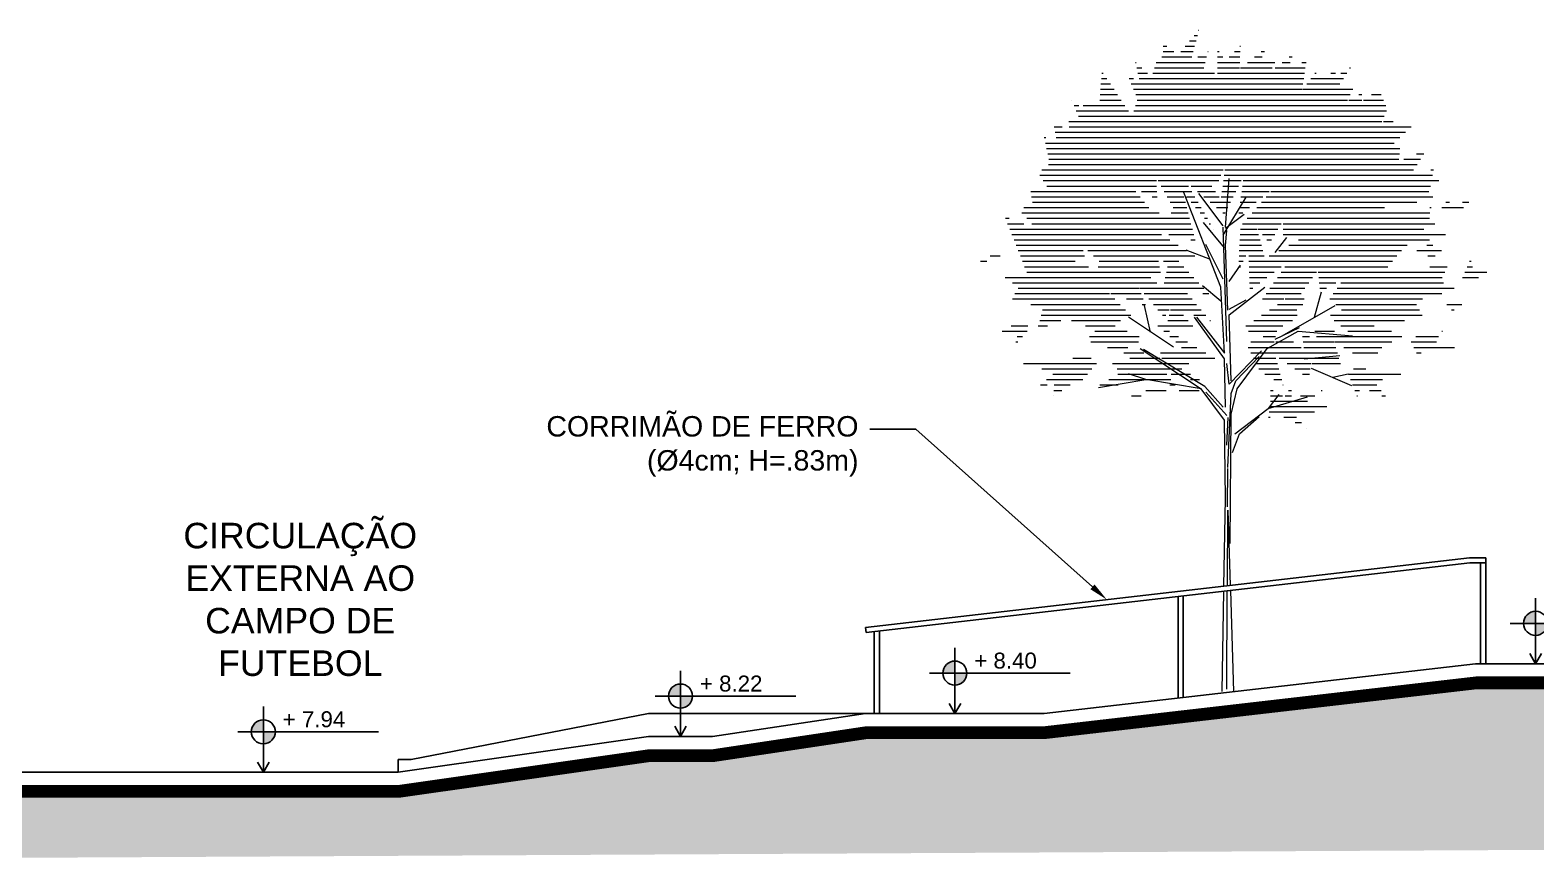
# Model space of a CAD drawing. Header units: metres. Extents: x 2304 to 3408, y 318 to 588.
# Drawn here: x 2666.67 to 2678.47, y 346.72 to 353.22 of the extents above; entities that cross this region are included whole.
import ezdxf
from ezdxf import colors
from ezdxf.entities.mleader import LeaderData, LeaderLine
from ezdxf.math import Vec2, Vec3

# ---------------------------------------------------------------- set-up
doc = ezdxf.new("R2010")
doc.units = ezdxf.units.M
doc.header["$LTSCALE"] = 5.5
doc.header["$MEASUREMENT"] = 0
for name, color, linetype in [('COTA DE NÍVEL', 7, 'Continuous'), ('PENA 0.15', 7, 'Continuous'), ('PENA 01', 1, 'Continuous'), ('PENA 02', 2, 'Continuous'), ('PENA 06', 6, 'Continuous'), ('TXT ESPECIFICAÇÕES', 7, 'Continuous')]:
    doc.layers.add(name, color=color, linetype=linetype)
doc.layers.add('texto', color=3, linetype='Continuous', lineweight=25)
doc.layers.add('VEGETACAO EXISTENTE', color=84, linetype='Continuous', lineweight=0)
doc.styles.add('GRAF', font='GRAF.SHX')
doc.styles.add('Luana', font='arial.ttf')
doc.styles.get("Standard").update_dxf_attribs({"font": 'arial.ttf'})

# ---------------------------------------------------------------- blocks, each defined once
blk = doc.blocks.new('NIV02')
h = blk.add_hatch(color=256)
h.paths.add_polyline_path([(-43.08798214372393, -49.02922773002917, 0.4142135623730951), (-44.59234559443733, -50.53359118074257), (-43.08798214372393, -50.53359118074257)])
h.paths.add_polyline_path([(-43.08798214372393, -52.03795463145597, 0.4142135623730951), (-41.58361869301053, -50.53359118074257), (-43.08798214372393, -50.53359118074257)])
for p, q in [((-43.08798214372393, -47.3822175101738), (-43.08798214372393, -55.57883228363895)), ((-46.27430931333186, -50.53359118074257), (-28.67982759653792, -50.53359118074257))]:
    blk.add_line(p, q)
blk.add_lwpolyline([(-42.35976431650299, -54.31752200791485), (-43.08798214372393, -55.57883228363895), (-43.81619997094488, -54.31752200791485)])
blk.add_circle((-43.08798214372393, -50.53359118074257), 1.504363450713398)
at = {"style": 'GRAF'}
blk.add_attdef('ELEV', (-40.66293629551796, -49.96256487468508), '', height=1.261310275724094, dxfattribs=at)

msp = doc.modelspace()

# ---------------------------------------------------------------- hatches: boundary and pattern name
at = {"layer": 'PENA 01', "ltscale": 1.5}
h = msp.add_hatch(dxfattribs=at)
h.set_pattern_fill('EARTH', color=256, scale=0.75, angle=45, style=0, double=1)
h.set_pattern_definition([(45, (2723.440588790987, 365.3020967743163), (2.775557561562891e-17, 0.2651650429449554), [0.1875, -0.1875]), (45, (2723.390870345435, 365.3518152198685), (2.775557561562891e-17, 0.2651650429449554), [0.1875, -0.1875]), (45, (2723.341151899883, 365.4015336654207), (2.775557561562891e-17, 0.2651650429449554), [0.1875, -0.1875]), (135, (2723.341151899883, 365.4346792957888), (-0.2651650429449553, 5.551115123125783e-17), [0.1875, -0.1875]), (135, (2723.390870345435, 365.484397741341), (-0.2651650429449553, 5.551115123125783e-17), [0.1875, -0.1875]), (135, (2723.440588790987, 365.5341161868932), (-0.2651650429449553, 5.551115123125783e-17), [0.1875, -0.1875])])
h.paths.add_polyline_path([(2707.248699130207, 347.6919083699957), (2703.201027717651, 347.6919083699957), (2703.201027717651, 347.6519083699957), (2703.161027717651, 347.2919083699957), (2702.441027717651, 347.2919083699957), (2702.441027717651, 347.6519083699956), (2702.401027717651, 347.6519083699956), (2702.401027717651, 347.6919083699957), (2699.546027717652, 347.6919083699957), (2699.546027717652, 348.1319083699957), (2679.696027717651, 348.1319083699957), (2679.696027717651, 348.1019083699957), (2678.004652950504, 348.1019083699957), (2674.624652950505, 347.7119083699957), (2673.227215138481, 347.7119083699957), (2672.027215138481, 347.5319083699957), (2671.526677671814, 347.5319083699957), (2669.56477815219, 347.2519083699957), (2664.945910237942, 347.2519083699957), (2664.945910237942, 346.7219083699957), (2707.248699130207, 346.9419083699957)])

# ---------------------------------------------------------------- linework, layer by layer
at = {"layer": 'PENA 0.15'}
for p, q in [((2678.036027717673, 349.0419083699957), (2678.036027717673, 348.2519083699957)), ((2678.076027717673, 349.0419083699957), (2678.076027717673, 348.2519083699957)), ((2675.665607086713, 348.7782551694509), (2675.665607086713, 347.983013681808)), ((2675.705607086713, 348.7828705540663), (2675.705607086713, 347.9876290664233)), ((2673.284721148344, 348.5058452534852), (2673.284721148344, 347.8619083699957)), ((2673.324721148344, 348.5058452534852), (2673.324721148344, 347.8619083699957))]:
    msp.add_line(p, q, dxfattribs=at)
at = {"layer": 'PENA 01'}
for p in [(2669.55412819805, 347.4019083699957), (2669.654128198049, 347.5019083699957)]:
    msp.add_line(p, (2669.55412819805, 347.5019083699957), dxfattribs=at)
msp.add_lwpolyline([(2673.216027717674, 347.8619083699957), (2671.516027717673, 347.8619083699957), (2669.654128198049, 347.5019083699957)], dxfattribs=at)
at = {"layer": 'PENA 02'}
for p, q in [((2678.076027717673, 349.0419083699957), (2678.076027717673, 349.0819083699957)), ((2673.216027717674, 348.5358767878795), (2673.220612681993, 348.4961404304447))]:
    msp.add_line(p, q, dxfattribs=at)
for points in [[(2673.216027717674, 348.5358767878795), (2677.948301429346, 349.0819083699957), (2678.076027717673, 349.0819083699957)], [(2673.220612681993, 348.4961404304447), (2677.950601491434, 349.0419083699957), (2678.076027717673, 349.0419083699957)]]:
    msp.add_lwpolyline(points, dxfattribs=at)
at = {"layer": 'PENA 02', "const_width": 0.1}
msp.add_lwpolyline([(2707.248699130207, 347.6919083699957), (2703.201027717651, 347.6919083699957), (2703.201027717651, 347.6519083699957), (2703.161027717651, 347.6519083699957), (2703.161027717651, 347.2919083699957), (2702.441027717651, 347.2919083699957), (2702.441027717651, 347.6519083699956), (2702.401027717651, 347.6519083699956), (2702.401027717651, 347.6919083699957), (2699.546027717652, 347.6919083699957), (2699.546027717652, 348.1319083699957), (2679.696027717651, 348.1319083699957), (2679.696027717651, 348.1019083699957), (2678.004652950504, 348.1019083699957), (2674.624652950505, 347.7119083699957), (2673.227215138481, 347.7119083699957), (2672.027215138481, 347.5319083699957), (2671.526677671814, 347.5319083699957), (2669.56477815219, 347.2519083699957), (2664.945910237942, 347.2519083699957)], dxfattribs=at)
at = {"layer": 'PENA 06'}
msp.add_line((2669.55412819805, 347.4019083699957), (2664.945910237942, 347.4019083699957), dxfattribs=at)
for points in [[(2673.216027717674, 347.8619083699957), (2674.616027717674, 347.8619083699957), (2677.996027717673, 348.2519083699957)], [(2677.996027717673, 348.2519083699957), (2679.546027717651, 348.2519083699957)], [(2672.016027717673, 347.6819083699957), (2673.216027717674, 347.8619083699957)], [(2671.516027717673, 347.6819083699957), (2671.516027717673, 347.6819083699957), (2669.55412819805, 347.4019083699957)], [(2672.016027717673, 347.6819083699957), (2671.516027717673, 347.6819083699957)]]:
    msp.add_lwpolyline(points, dxfattribs=at)
at = {"layer": 'VEGETACAO EXISTENTE'}
for points in [[(2675.790213147525, 353.1757682033498), (2675.816640646995, 353.1757682033498)], [(2675.824691626225, 353.2179135158499), (2675.827567749697, 353.2179135158499)], [(2675.548328249583, 353.0914775783498), (2675.577815912343, 353.0914775783498)], [(2675.721256190126, 353.0914775783498), (2675.794786441592, 353.0914775783498)], [(2675.755734668825, 353.1336228908499), (2675.805713544294, 353.1336228908499)], [(2676.150224887421, 353.0914775783498), (2676.154605838638, 353.0914775783498)], [(2675.331913583989, 352.9650416408498), (2675.335625807912, 352.9650416408498)], [(2675.492450546289, 352.9650416408498), (2675.876783064159, 352.9650416408498)], [(2675.539210680544, 353.0071869533498), (2675.772932236189, 353.0071869533498)], [(2675.548328249583, 353.0493322658498), (2675.632521315333, 353.0493322658498)], [(2675.686777711427, 353.0493322658498), (2675.783859338891, 353.0493322658498)], [(2675.819423914919, 353.0071869533498), (2675.888794779387, 353.0071869533498)], [(2675.898204879401, 353.0493322658498), (2675.900806494616, 353.0493322658498)], [(2675.973646863582, 353.0493322658498), (2675.987449658054, 353.0493322658498)], [(2675.973646863582, 353.0071869533498), (2676.016914937883, 353.0071869533498)], [(2675.973646863582, 352.9650416408498), (2676.148195049224, 352.9650416408498)], [(2676.065968797994, 353.0071869533498), (2676.150331979029, 353.0071869533498)], [(2676.108096842708, 353.0493322658498), (2676.152468908833, 353.0493322658498)], [(2676.209504065636, 352.9650416408498), (2676.424324641058, 352.9650416408498)], [(2676.263368264513, 353.0071869533498), (2676.324458499383, 353.0071869533498)], [(2676.31723246339, 353.0493322658498), (2676.341960972066, 353.0493322658498)], [(2676.48092439009, 352.9650416408498), (2676.542977628596, 352.9650416408498)], [(2676.537040897526, 353.0071869533498), (2676.560539440006, 353.0071869533498)], [(2676.635454073377, 352.9650416408498), (2676.668845730086, 352.9650416408498)], [(2675.063983977226, 352.8386057033499), (2675.107331087434, 352.8386057033499)], [(2675.067220987343, 352.8807510158499), (2675.079276999752, 352.8807510158499)], [(2675.280828054152, 352.8386057033499), (2675.316308972901, 352.8386057033499)], [(2675.341260320598, 352.9228963283499), (2675.380943949553, 352.9228963283499)], [(2675.350607057206, 352.8807510158499), (2675.426262091193, 352.8807510158499)], [(2675.359953793814, 352.8386057033499), (2676.649402017141, 352.8386057033499)], [(2675.466554465352, 352.8807510158499), (2675.951568055137, 352.8807510158499)], [(2675.47950250582, 352.9228963283499), (2675.86731196571, 352.9228963283499)], [(2675.973646863582, 352.9228963283499), (2676.14605811942, 352.9228963283499)], [(2675.973646863582, 352.8807510158499), (2676.655883254789, 352.8807510158499)], [(2676.15563986676, 352.9228963283499), (2676.403260618701, 352.9228963283499)], [(2676.424807882653, 352.9228963283499), (2676.662364492438, 352.9228963283499)], [(2676.706372241298, 352.8386057033499), (2676.960903436608, 352.8386057033499)], [(2676.737968274832, 352.8807510158499), (2676.746088210033, 352.8807510158499)], [(2676.862996554988, 352.8807510158499), (2676.898203649381, 352.8807510158499)], [(2676.93996446134, 352.8807510158499), (2676.988943646433, 352.8807510158499)], [(2677.007369332881, 352.9228963283499), (2677.016983856258, 352.9228963283499)], [(2675.054272946874, 352.7121697658499), (2675.191493350481, 352.7121697658499)], [(2675.057509956991, 352.7543150783499), (2675.163439262799, 352.7543150783499)], [(2675.060746967109, 352.7964603908499), (2675.135385175117, 352.7964603908499)], [(2675.298899532642, 352.7964603908499), (2676.642920779493, 352.7964603908499)], [(2675.316971011133, 352.7543150783499), (2676.636439541845, 352.7543150783499)], [(2675.335042489624, 352.7121697658499), (2677.013010704436, 352.7121697658499)], [(2676.643180174227, 352.7543150783499), (2677.034074726792, 352.7543150783499)], [(2676.674776207763, 352.7964603908499), (2676.932863226783, 352.7964603908499)], [(2677.081767115797, 352.7121697658499), (2677.105382460387, 352.7121697658499)], [(2677.181549203959, 352.7121697658499), (2677.257593753482, 352.7121697658499)], [(2674.833226363096, 352.6700244533499), (2674.833737197012, 352.6700244533499)], [(2674.850061315327, 352.6278791408499), (2674.887876956954, 352.6278791408499)], [(2674.866896267558, 352.5857338283499), (2675.275655613527, 352.5857338283499)], [(2674.921463154024, 352.6278791408499), (2675.247601525845, 352.6278791408499)], [(2675.051035936757, 352.6700244533499), (2675.219547438163, 352.6700244533499)], [(2675.317732297519, 352.5857338283499), (2677.299100477467, 352.5857338283499)], [(2675.331802088514, 352.6278791408499), (2677.292329654063, 352.6278791408499)], [(2675.345871879509, 352.6700244533499), (2676.991946682079, 352.6700244533499)], [(2677.003603925399, 352.6700244533499), (2677.105382460387, 352.6700244533499)], [(2677.118296081751, 352.6700244533499), (2677.274961703773, 352.6700244533499)], [(2674.807943189736, 352.5014432033499), (2677.26064057385, 352.5014432033499)], [(2674.883731219789, 352.5435885158499), (2677.279870525658, 352.5435885158499)], [(2677.275420979669, 352.5014432033499), (2677.349830304256, 352.5014432033499)], [(2674.616863239263, 352.3750072658499), (2674.628184290406, 352.3750072658499)], [(2674.694543554908, 352.4592978908498), (2674.756485739069, 352.4592978908498)], [(2674.701587472352, 352.4171525783498), (2677.446502378229, 352.4171525783498)], [(2674.708631389796, 352.3750072658499), (2677.401934208268, 352.3750072658499)], [(2674.81182340438, 352.4592978908498), (2677.49107054819, 352.4592978908498)], [(2674.626042271676, 352.3328619533498), (2677.357366038307, 352.3328619533498)], [(2674.635221304088, 352.2907166408498), (2677.402939340521, 352.2907166408498)], [(2674.6444003365, 352.2485713283498), (2677.399655417214, 352.2485713283498)], [(2677.53450879288, 352.2485713283498), (2677.591839693582, 352.2485713283498)], [(2674.598346985923, 352.1221353908498), (2676.019484927278, 352.1221353908498)], [(2674.65081693331, 352.1642807033498), (2677.53818186821, 352.1642807033498)], [(2674.653579368913, 352.2064260158498), (2677.396371493906, 352.2064260158498)], [(2676.031627644218, 352.1221353908498), (2677.511352955524, 352.1221353908498)], [(2677.433279375294, 352.2064260158498), (2677.565010780896, 352.2064260158498)], [(2677.647123143934, 352.1221353908498), (2677.666080325988, 352.1221353908498)], [(2674.582878595484, 352.0799900783499), (2676.001430050972, 352.0799900783499)], [(2674.609208623429, 352.0378447658499), (2675.495159225737, 352.0378447658499)], [(2674.635538651375, 351.9956994533499), (2675.497406911049, 351.9956994533499)], [(2675.508375935431, 352.0378447658499), (2675.983375174667, 352.0378447658499)], [(2675.532268845814, 351.9956994533499), (2675.747810846316, 351.9956994533499)], [(2675.766595571539, 351.9956994533499), (2675.929340355825, 351.9956994533499)], [(2676.014792691987, 351.9956994533499), (2676.138839430615, 351.9956994533499)], [(2676.020404342731, 352.0378447658499), (2676.159921410365, 352.0378447658499)], [(2676.026015993475, 352.0799900783499), (2676.181003390115, 352.0799900783499)], [(2676.037103771466, 351.67428701287), (2676.064374508738, 352.0546598693682)], [(2676.169955853984, 351.9956994533499), (2677.644086993152, 351.9956994533499)], [(2676.175785317934, 352.0378447658499), (2677.709186453721, 352.0378447658499)], [(2676.181614781885, 352.0799900783499), (2677.65998742696, 352.0799900783499)], [(2674.51206755864, 351.9535541408499), (2675.334127292362, 351.9535541408499)], [(2674.517679209384, 351.9114088283499), (2675.368236481667, 351.9114088283499)], [(2675.378893061161, 351.9535541408499), (2675.499654596362, 351.9535541408499)], [(2675.463149150588, 351.9114088283499), (2675.501902281674, 351.9114088283499)], [(2675.556161756198, 351.9535541408499), (2675.772492223748, 351.9535541408499)], [(2675.580054666581, 351.9114088283499), (2675.71105856372, 351.9114088283499)], [(2675.81080909583, 350.967842804215), (2676.027926119499, 350.6868915426222), (2676.000917600854, 351.2031493230281), (2675.711166017335, 351.9460568606852)], [(2675.731231233514, 351.9114088283499), (2675.797173601181, 351.9114088283499)], [(2675.816268286786, 351.9535541408499), (2675.958289102644, 351.9535541408499)], [(2676.01901068616, 351.6832061005396), (2675.828902181136, 351.9368754469077)], [(2675.865941002033, 351.9114088283499), (2675.987237849463, 351.9114088283499)], [(2676.0035693905, 351.9114088283499), (2676.096675471115, 351.9114088283499)], [(2676.009181041244, 351.9535541408499), (2676.117757450865, 351.9535541408499)], [(2676.01901068616, 351.610804094751), (2676.199941539217, 351.909593531683)], [(2676.158296926083, 351.9114088283499), (2676.328382997493, 351.9114088283499)], [(2676.164126390033, 351.9535541408499), (2676.380222072558, 351.9535541408499)], [(2676.356135642905, 351.9114088283499), (2677.661248743497, 351.9114088283499)], [(2676.393311668733, 351.9535541408499), (2677.630650479442, 351.9535541408499)], [(2674.440187151276, 351.7849728908499), (2675.516670569213, 351.7849728908499)], [(2674.45736521013, 351.8271182033499), (2675.436454860279, 351.8271182033499)], [(2674.523290860127, 351.8692635158499), (2675.402345670973, 351.8692635158499)], [(2675.603947576964, 351.8692635158499), (2675.722091407959, 351.8692635158499)], [(2675.612230929134, 351.7849728908499), (2675.744157096437, 351.7849728908499)], [(2675.627840487347, 351.8271182033499), (2675.733124252198, 351.8271182033499)], [(2675.766801790725, 351.8692635158499), (2675.821854978614, 351.8692635158499)], [(2675.802372347935, 351.8271182033499), (2675.846536356046, 351.8271182033499)], [(2675.837942905146, 351.7849728908499), (2675.871217733479, 351.7849728908499)], [(2675.91561371728, 351.8692635158499), (2676.075593491365, 351.8692635158499)], [(2675.965286432527, 351.8271182033499), (2676.054511511615, 351.8271182033499)], [(2676.014959147774, 351.7849728908499), (2676.033429531865, 351.7849728908499)], [(2676.037103771466, 351.6651055990924), (2676.181848453912, 351.7739709338833)], [(2676.14080853423, 351.7849728908499), (2676.172865772299, 351.7849728908499)], [(2676.146637998181, 351.8271182033499), (2676.224704847364, 351.8271182033499)], [(2676.152467462131, 351.8692635158499), (2676.276543922429, 351.8692635158499)], [(2676.244607565418, 351.7849728908499), (2677.639096740864, 351.7849728908499)], [(2676.281783591246, 351.8271182033499), (2677.283144502183, 351.8271182033499)], [(2676.318959617076, 351.8692635158499), (2677.535654873881, 351.8692635158499)], [(2677.638737166031, 351.8271182033499), (2677.648443477472, 351.8271182033499)], [(2677.731513419794, 351.8271182033499), (2677.901111107761, 351.8271182033499)], [(2677.763160332611, 351.8692635158499), (2677.79344413926, 351.8692635158499)], [(2677.895041265901, 351.8692635158499), (2677.943239152474, 351.8692635158499)], [(2674.312829611664, 351.7428275783499), (2674.342320754214, 351.7428275783499)], [(2674.329507944393, 351.7006822658498), (2674.456249640351, 351.7006822658498)], [(2674.346186277122, 351.6585369533499), (2675.777255629155, 351.6585369533499)], [(2674.479648864046, 351.7428275783499), (2675.755189940676, 351.7428275783499)], [(2674.519110576815, 351.7006822658498), (2675.766222784916, 351.7006822658498)], [(2676.027926119499, 351.5111201737377), (2675.865088351748, 351.7104880157643)], [(2675.873513462357, 351.7428275783499), (2675.895899110912, 351.7428275783499)], [(2675.909084019567, 351.7006822658498), (2675.920580488345, 351.7006822658498)], [(2675.944654576777, 351.6585369533499), (2675.945261865778, 351.6585369533499)], [(2676.046019204805, 350.7776563759659), (2676.01901068616, 351.67428701287)], [(2676.055196856772, 351.0221443085565), (2676.037103771466, 351.5292206751848), (2676.046019204805, 351.6470050976453)], [(2676.153575838876, 351.6585369533499), (2676.285579464542, 351.6585369533499)], [(2676.17025551376, 351.7006822658498), (2676.472980453433, 351.7006822658498)], [(2676.207431539589, 351.7428275783499), (2677.634466229707, 351.7428275783499)], [(2676.29385221512, 351.6585369533499), (2676.447740206673, 351.6585369533499)], [(2676.489693122737, 351.7006822658498), (2677.67659427442, 351.7006822658498)], [(2676.489693122737, 351.6585369533499), (2677.59171212852, 351.6585369533499)], [(2674.362864609851, 351.6163916408498), (2675.536462787679, 351.6163916408498)], [(2674.37954294258, 351.5742463283498), (2675.601539530433, 351.5742463283498)], [(2674.396221275309, 351.5321010158499), (2674.907304013899, 351.5321010158499)], [(2674.912053915118, 351.5321010158499), (2675.666616273188, 351.5321010158499)], [(2675.592133243952, 351.6163916408498), (2675.788288473394, 351.6163916408498)], [(2675.76536011373, 351.5742463283498), (2675.799321317633, 351.5742463283498)], [(2676.01901068616, 351.2666322411471), (2675.883181437053, 351.5384020889624)], [(2676.14709700882, 351.5321010158499), (2676.318395945724, 351.5321010158499)], [(2676.149256618839, 351.5742463283498), (2676.307457118663, 351.5742463283498)], [(2676.151416228858, 351.6163916408498), (2676.296518291602, 351.6163916408498)], [(2676.326927952705, 351.6163916408498), (2676.422499959913, 351.6163916408498)], [(2676.360003690289, 351.5742463283498), (2676.397259713152, 351.5742463283498)], [(2676.42649843348, 351.4749191708434), (2676.516963860009, 351.5927035933038)], [(2676.489693122737, 351.6163916408498), (2677.759992317806, 351.6163916408498)], [(2676.532507479316, 351.5321010158499), (2677.46124470548, 351.5321010158499)], [(2676.609776147478, 351.5742463283498), (2677.634362522662, 351.5742463283498)], [(2677.614047892219, 351.5321010158499), (2677.662680954039, 351.5321010158499)], [(2674.117654323005, 351.4056650783498), (2674.167171803359, 351.4056650783498)], [(2674.192340812263, 351.4478103908498), (2674.269950940524, 351.4478103908498)], [(2674.412899608038, 351.4899557033498), (2674.920252054368, 351.4899557033498)], [(2674.429577940767, 351.4478103908498), (2674.933200094837, 351.4478103908498)], [(2674.446256273496, 351.4056650783498), (2674.859750414043, 351.4056650783498)], [(2674.956772110862, 351.4899557033498), (2675.731693015942, 351.4899557033498)], [(2675.001490306607, 351.4478103908498), (2675.502981032605, 351.4478103908498)], [(2675.046208502351, 351.4056650783498), (2675.510827666611, 351.4056650783498)], [(2675.50306452447, 351.4478103908498), (2675.796769758697, 351.4478103908498)], [(2675.55036352052, 351.4056650783498), (2675.671431542727, 351.4056650783498)], [(2675.919367607665, 351.4206176665019), (2675.729259102641, 351.4930196722905)], [(2676.140618178764, 351.4056650783498), (2676.174567136658, 351.4056650783498)], [(2676.142777788782, 351.4478103908498), (2676.195665078535, 351.4478103908498)], [(2676.144937398801, 351.4899557033498), (2676.216763020413, 351.4899557033498)], [(2676.218383045354, 351.4899557033498), (2676.329334772785, 351.4899557033498)], [(2676.219568768467, 351.4478103908498), (2676.340273599845, 351.4478103908498)], [(2676.22075449158, 351.4056650783498), (2676.527172282305, 351.4056650783498)], [(2676.377970142992, 351.4478103908498), (2677.380183941474, 351.4478103908498)], [(2676.455238811154, 351.4899557033498), (2677.416023307049, 351.4899557033498)], [(2676.530869674567, 351.4056650783498), (2677.344344575899, 351.4056650783498)], [(2677.53710142851, 351.4899557033498), (2677.728853035491, 351.4899557033498)], [(2677.621532323101, 351.4478103908498), (2677.678944085422, 351.4478103908498)], [(2677.949991510151, 351.4056650783498), (2677.961006402633, 351.4056650783498)], [(2674.462934606225, 351.3635197658498), (2674.963074986867, 351.3635197658498)], [(2674.479612938954, 351.3213744533498), (2675.526520934623, 351.3213744533498)], [(2675.039421329597, 351.3635197658498), (2675.518674300617, 351.3635197658498)], [(2675.57374667447, 351.3213744533498), (2675.75007598141, 351.3213744533498)], [(2675.582172283413, 351.3635197658498), (2675.710753762069, 351.3635197658498)], [(2676.064374508738, 351.2485317396999), (2676.154839935267, 351.37523524983)], [(2676.138458568745, 351.3635197658498), (2676.153469194781, 351.3635197658498)], [(2676.221940214692, 351.3635197658498), (2676.472096197123, 351.3635197658498)], [(2676.223125937805, 351.3213744533498), (2676.417020111941, 351.3213744533498)], [(2676.472371681667, 351.3213744533498), (2676.748837065935, 351.3213744533498)], [(2676.501620678117, 351.3635197658498), (2677.308505210324, 351.3635197658498)], [(2676.763208368669, 351.3213744533498), (2677.755307490901, 351.3213744533498)], [(2677.637679534786, 351.3635197658498), (2677.775115566439, 351.3635197658498)], [(2677.913053152106, 351.3213744533498), (2678.083804708441, 351.3213744533498)], [(2677.931522331129, 351.3635197658498), (2677.97358376091, 351.3635197658498)], [(2674.309025049341, 351.2792291408498), (2675.45105053512, 351.2792291408498)], [(2674.368613392105, 351.2370838283499), (2675.49928409356, 351.2370838283499)], [(2674.411644397262, 351.1949385158499), (2675.36105018563, 351.1949385158499)], [(2675.364911435312, 351.1949385158499), (2675.547517652, 351.1949385158499)], [(2675.548469847643, 351.1949385158499), (2675.868042639434, 351.1949385158499)], [(2675.556895456585, 351.2370838283499), (2675.828720420093, 351.2370838283499)], [(2675.565321065528, 351.2792291408498), (2675.789398200752, 351.2792291408498)], [(2676.000917600854, 351.0945463143451), (2675.855910699781, 351.2123307368056)], [(2676.082467594044, 350.4696855252564), (2676.064374508738, 350.9859433056622), (2676.344948440291, 351.2031493230281)], [(2676.224311660918, 351.2792291408498), (2676.361944026759, 351.2792291408498)], [(2676.225497384031, 351.2370838283499), (2676.306867941577, 351.2370838283499)], [(2676.226683107144, 351.1949385158499), (2676.251791856395, 351.1949385158499)], [(2676.384624692316, 351.1949385158499), (2676.659238651998, 351.1949385158499)], [(2676.413873688766, 351.2370838283499), (2676.689104789977, 351.2370838283499)], [(2676.443122685217, 351.2792291408498), (2676.718970927956, 351.2792291408498)], [(2676.734343102306, 350.967842804215), (2676.788622358223, 351.1669483201338)], [(2676.767639519713, 351.2792291408498), (2677.735499415362, 351.2792291408498)], [(2676.772070670757, 351.2370838283499), (2676.90192039277, 351.2370838283499)], [(2676.776501821802, 351.1949385158499), (2676.828323206223, 351.1949385158499)], [(2676.91119620276, 351.1949385158499), (2677.827992960416, 351.1949385158499)], [(2676.941606961725, 351.2370838283499), (2677.743910953819, 351.2370838283499)], [(2677.894583973083, 351.2792291408498), (2678.020551586234, 351.2792291408498)], [(2674.368805645061, 351.1106478908499), (2675.170040804337, 351.1106478908499)], [(2674.386245460159, 351.1527932033499), (2675.127973726403, 351.1527932033499)], [(2674.511216752733, 351.0685025783499), (2675.212107882271, 351.0685025783499)], [(2675.137967000134, 351.1527932033499), (2675.376924521319, 351.1527932033499)], [(2675.260470919629, 351.1106478908499), (2675.392798857008, 351.1106478908499)], [(2675.382974839124, 351.0685025783499), (2675.408673192697, 351.0685025783499)], [(2675.400605207867, 351.1527932033499), (2675.738634330154, 351.1527932033499)], [(2675.448685171088, 350.8500583817545), (2675.40332134851, 351.0583453114508)], [(2675.436298980422, 351.1106478908499), (2675.774524531336, 351.1106478908499)], [(2675.471992752978, 351.0685025783499), (2675.810414732519, 351.0685025783499)], [(2675.860005944934, 351.1527932033499), (2675.907364858776, 351.1527932033499)], [(2676.064374508738, 351.0310633962261), (2676.199941539217, 351.1037277281227)], [(2676.326126699416, 351.1106478908499), (2676.493062301146, 351.1106478908499)], [(2676.355375695866, 351.1527932033499), (2676.629372514019, 351.1527932033499)], [(2676.443316820893, 351.0685025783499), (2676.641791022079, 351.0685025783499)], [(2676.480777689398, 350.8227764665299), (2676.897180870057, 351.0583453114508)], [(2676.50486692631, 351.1106478908499), (2676.652132318175, 351.1106478908499)], [(2676.854017859821, 351.1106478908499), (2677.579774218869, 351.1106478908499)], [(2676.880785443795, 351.1527932033499), (2677.731557290111, 351.1527932033499)], [(2676.900419764143, 351.0685025783499), (2677.534829123065, 351.0685025783499)], [(2677.77189991008, 351.0685025783499), (2677.887944505348, 351.0685025783499)], [(2674.580820267196, 350.9420666408499), (2674.746138094394, 350.9420666408499)], [(2674.591930254597, 350.9842119533498), (2675.296242038138, 350.9842119533498)], [(2674.603040241999, 351.0263572658499), (2675.254174960204, 351.0263572658499)], [(2674.830808762872, 350.9420666408499), (2675.214313443613, 350.9420666408499)], [(2675.629616024145, 350.7322739592941), (2675.27666975137, 350.967842804215)], [(2675.507686525533, 351.0263572658499), (2675.59630023397, 351.0263572658499)], [(2675.543380298089, 350.9842119533498), (2675.568169571856, 350.9842119533498)], [(2675.58488888613, 350.9420666408499), (2675.744362359005, 350.9420666408499)], [(2675.595370018027, 350.9842119533498), (2675.707845965036, 350.9842119533498)], [(2675.605851149924, 351.0263572658499), (2675.846304933702, 351.0263572658499)], [(2675.78860836837, 350.9842119533498), (2675.882195134885, 350.9842119533498)], [(2676.037103771466, 350.2613985955601), (2676.027926119499, 350.6417714520583), (2675.792716010525, 350.967842804215)], [(2675.91485704256, 350.9420666408499), (2675.918085336068, 350.9420666408499)], [(2676.258666504644, 350.9420666408499), (2676.562548912303, 350.9420666408499)], [(2676.32021661006, 350.9842119533498), (2676.599511804092, 350.9842119533498)], [(2676.381766715477, 351.0263572658499), (2676.596313036461, 351.0263572658499)], [(2676.860722780245, 350.9842119533498), (2677.577044389403, 350.9842119533498)], [(2676.887491517169, 350.9420666408499), (2677.440171005265, 350.9420666408499)], [(2676.946821668465, 351.0263572658499), (2677.555936756234, 351.0263572658499)], [(2677.807935055764, 351.0263572658499), (2677.829450215078, 351.0263572658499)], [(2674.287589828611, 350.8577760158498), (2674.482378942887, 350.8577760158498)], [(2674.357803236466, 350.8999213283499), (2674.486540573774, 350.8999213283499)], [(2674.403794056666, 350.8156307033499), (2674.445862548918, 350.8156307033499)], [(2674.569710279794, 350.8999213283499), (2674.640756927473, 350.8999213283499)], [(2674.940463789401, 350.8999213283499), (2675.171192407691, 350.8999213283499)], [(2674.970597680468, 350.8156307033499), (2675.359032820867, 350.8156307033499)], [(2675.012725725181, 350.8577760158498), (2675.265112614279, 350.8577760158498)], [(2675.507844840103, 350.8999213283499), (2675.780878752975, 350.8999213283499)], [(2675.554185689287, 350.8577760158498), (2675.598817756854, 350.8577760158498)], [(2675.600526538472, 350.8156307033499), (2675.669554494458, 350.8156307033499)], [(2676.073289942077, 349.1926820318541), (2676.082467594044, 350.2070970912187), (2676.127569197994, 350.4062026071373), (2676.363041525597, 350.7233548716245), (2676.607429286538, 350.8589774694242), (2677.033010119164, 350.8227764665299)], [(2676.197116399228, 350.8999213283499), (2676.486053252166, 350.8999213283499)], [(2676.21627360339, 350.8577760158498), (2676.439744705142, 350.8577760158498)], [(2676.330945791489, 350.8156307033499), (2676.429161814684, 350.8156307033499)], [(2676.42649843348, 350.7957568774131), (2676.616606938504, 350.8862593846489)], [(2676.639284071138, 350.8156307033499), (2676.694923776015, 350.8156307033499)], [(2676.737441644822, 350.8577760158498), (2676.890022301523, 350.8577760158498)], [(2676.750019003098, 350.8156307033499), (2677.419070033427, 350.8156307033499)], [(2676.941656146086, 350.8999213283499), (2677.202971796988, 350.8999213283499)], [(2676.995820775003, 350.8577760158498), (2677.338931360178, 350.8577760158498)], [(2677.529636694774, 350.8156307033499), (2677.705340304444, 350.8156307033499)], [(2677.733357336117, 350.8577760158498), (2677.738227358704, 350.8577760158498)], [(2674.394447320057, 350.7734853908498), (2674.409346154948, 350.7734853908498)], [(2674.98178373168, 350.7734853908498), (2675.355668855745, 350.7734853908498)], [(2675.111307844307, 350.7313400783498), (2675.270295300139, 350.7313400783498)], [(2675.367135177898, 350.7233548716245), (2675.846995266442, 350.4062026071373), (2675.412499000477, 350.478604612926)], [(2676.01901068616, 350.2613985955601), (2675.874003785087, 350.4243031085845), (2675.394405915171, 350.7141734578469)], [(2675.646867387657, 350.7734853908498), (2675.740291232061, 350.7734853908498)], [(2675.693208236841, 350.7313400783498), (2675.811027969665, 350.7313400783498)], [(2676.317677703018, 350.7052543701773), (2676.064374508738, 350.4424036100317), (2676.046019204805, 350.605570449164)], [(2676.21406066801, 350.7313400783498), (2676.628719949395, 350.7313400783498)], [(2676.234784694423, 350.7734853908498), (2676.418578924224, 350.7734853908498)], [(2676.432345908876, 350.7734853908498), (2676.569618576522, 350.7734853908498)], [(2676.644895721881, 350.7734853908498), (2676.889199369049, 350.7734853908498)], [(2676.650507372625, 350.7313400783498), (2676.901285759809, 350.7313400783498)], [(2676.894744631245, 350.7734853908498), (2677.340745014477, 350.7734853908498)], [(2676.962862583276, 350.7313400783498), (2677.262419995528, 350.7313400783498)], [(2677.492272934508, 350.7734853908498), (2677.689625704154, 350.7734853908498)], [(2677.513336956865, 350.7313400783498), (2677.830256036989, 350.7313400783498)], [(2674.455027899161, 350.6049041408498), (2675.026632217027, 350.6049041408498)], [(2674.83993228865, 350.6470494533498), (2674.9852296319, 350.6470494533498)], [(2675.150339923088, 350.6049041408498), (2675.748953637788, 350.6049041408498)], [(2675.240831956935, 350.6891947658499), (2675.396801544553, 350.6891947658499)], [(2675.288162933161, 350.6470494533498), (2675.523307788967, 350.6470494533498)], [(2675.528633337291, 350.6891947658499), (2675.881764707268, 350.6891947658499)], [(2675.537980073899, 350.6470494533498), (2675.952501444872, 350.6470494533498)], [(2676.055196856772, 349.7902609057182), (2676.082467594044, 350.370001604243), (2676.118653764655, 350.4696855252564), (2676.299584617713, 350.6598719535054)], [(2676.23515009932, 350.6891947658499), (2676.913372150568, 350.6891947658499)], [(2676.25623953063, 350.6470494533498), (2676.432337425505, 350.6470494533498)], [(2676.27732896194, 350.6049041408498), (2676.443656108644, 350.6049041408498)], [(2676.458026567592, 350.6470494533498), (2676.925458541327, 350.6470494533498)], [(2676.519142759995, 350.6049041408498), (2676.706970012167, 350.6049041408498)], [(2676.652793109116, 350.6417714520583), (2676.933367040669, 350.6687910411751)], [(2676.715740476803, 350.6049041408498), (2676.937544932086, 350.6049041408498)], [(2677.030980535306, 350.6891947658499), (2677.229993996604, 350.6891947658499)], [(2677.534400979222, 350.6891947658499), (2677.570009965459, 350.6891947658499)], [(2674.59728636899, 350.5627588283498), (2674.990489260046, 350.5627588283498)], [(2674.635205416046, 350.4784682033498), (2674.887060536971, 350.4784682033498)], [(2674.682945111503, 350.5206135158498), (2674.954346303064, 350.5206135158498)], [(2674.887275089355, 350.4784682033498), (2674.918203346083, 350.4784682033498)], [(2675.041197423768, 350.4153840209149), (2675.412499000477, 350.478604612926), (2675.27666975137, 350.5239870295978)], [(2675.122118314985, 350.4784682033498), (2675.608880162921, 350.4784682033498)], [(2675.187278281133, 350.5627588283498), (2675.694172016717, 350.5627588283498)], [(2675.192304613417, 350.5206135158498), (2675.576166584791, 350.5206135158498)], [(2675.611506250822, 350.5206135158498), (2675.76357204949, 350.5206135158498)], [(2675.762850642668, 350.4784682033498), (2675.832972082263, 350.4784682033498)], [(2676.298418393249, 350.5627588283498), (2676.454974791784, 350.5627588283498)], [(2676.344537631108, 350.5206135158498), (2676.466293474922, 350.5206135158498)], [(2676.414751038963, 350.4784682033498), (2676.477612158062, 350.4784682033498)], [(2676.580258952398, 350.5627588283498), (2676.700495991933, 350.5627588283498)], [(2676.641375144801, 350.5206135158498), (2676.694021971699, 350.5206135158498)], [(2676.707072365033, 350.5693694462697), (2677.023832467197, 350.4334845223621)], [(2676.879087784751, 350.4967051143731), (2676.996823948552, 350.5239870295978)], [(2676.999633632692, 350.5206135158498), (2677.410853140452, 350.5206135158498)], [(2677.016113911819, 350.4784682033498), (2677.266538474884, 350.4784682033498)], [(2677.039412814002, 350.5627588283498), (2677.13666059176, 350.5627588283498)], [(2674.587465720589, 350.4363228908499), (2674.638292888123, 350.4363228908499)], [(2674.688000016485, 350.3520322658499), (2674.688195232734, 350.3520322658499)], [(2674.691561566159, 350.3941775783499), (2674.75448366748, 350.3941775783499)], [(2674.695123115833, 350.4363228908499), (2674.820772102225, 350.4363228908499)], [(2675.051932016553, 350.4363228908499), (2675.196880898289, 350.4363228908499)], [(2675.301033837754, 350.3520322658499), (2675.377096964415, 350.3520322658499)], [(2675.411296770668, 350.3941775783499), (2675.572521964939, 350.3941775783499)], [(2675.601539173608, 350.4363228908499), (2675.64159374105, 350.4363228908499)], [(2675.67430731918, 350.3941775783499), (2675.831593754496, 350.3941775783499)], [(2676.02473897003, 348.8599588554592), (2676.037103771466, 349.5457729731277), (2676.027926119499, 350.1617146745468), (2675.846995266442, 350.4062026071373)], [(2676.046019204805, 350.1979156774411), (2675.883181437053, 350.3791830180206)], [(2676.453506952125, 350.3610825165734), (2676.371956958936, 350.2522171817826), (2676.679801627761, 350.3427196890183)], [(2676.390312262869, 350.3941775783499), (2676.410875577673, 350.3941775783499)], [(2676.390312262869, 350.3520322658499), (2676.482945869042, 350.3520322658499)], [(2676.484964446819, 350.4363228908499), (2676.488930841201, 350.4363228908499)], [(2676.504439889111, 350.3520322658499), (2676.553150030621, 350.3520322658499)], [(2676.529643661526, 350.3941775783499), (2676.553150030621, 350.3941775783499)], [(2676.623335771883, 350.3520322658499), (2676.735878461375, 350.3520322658499)], [(2676.785580968878, 350.3941775783499), (2676.793305638116, 350.3941775783499)], [(2677.032594190946, 350.4363228908499), (2677.224042306948, 350.4363228908499)], [(2677.049074470072, 350.3941775783499), (2677.086397022327, 350.3941775783499)], [(2677.065554749199, 350.3520322658499), (2677.072309187439, 350.3520322658499)], [(2677.165770999899, 350.3941775783499), (2677.257186524321, 350.3941775783499)], [(2677.262726557877, 350.3520322658499), (2677.290330741694, 350.3520322658499)], [(2676.109476112689, 350.0531116658639), (2676.371956958936, 350.2522171817826)], [(2676.379381289592, 350.2255963283499), (2676.735239890012, 350.2255963283499)], [(2676.385074268608, 350.2677416408499), (2676.830027990617, 350.2677416408499)], [(2676.390312262869, 350.3098869533499), (2676.678451284634, 350.3098869533499)], [(2676.047854735199, 349.9636584630598), (2676.058867917558, 350.1808644804257)], [(2676.091383027383, 349.9080453281787), (2676.1456622833, 350.0531116658639), (2676.299584617713, 350.1889965897715)], [(2676.373688310577, 350.1834510158499), (2676.387360984637, 350.1834510158499)], [(2676.494067022887, 350.1834510158499), (2676.5943187644, 350.1834510158499)], [(2676.58151320924, 350.1413057033498), (2676.6321853017, 350.1413057033498)], [(2676.668959395594, 350.0991603908499), (2676.670051839, 350.0991603908499)], [(2676.051525795985, 349.4817654027928), (2676.055196856772, 349.7823911224803)], [(2676.051325398402, 348.8630265202713), (2676.055196856772, 349.4552704658919), (2676.074005872035, 348.8656434979982)], [(2676.009833034193, 348.0332006348045), (2676.024011496721, 348.8196095244518)], [(2676.046019204805, 348.0513011362517), (2676.051061987595, 348.8227307349373)], [(2676.075285621785, 348.8255257696516), (2676.10056067935, 348.0332006348045)]]:
    msp.add_lwpolyline(points, dxfattribs=at)

# ---------------------------------------------------------------- block references
at = {"layer": 'COTA DE NÍVEL', "ltscale": 0.05}
ref = msp.add_blockref('NIV02', (2681.166982082425, 351.7348732941877), dxfattribs=dict(at, xscale=0.06266711229946524, yscale=0.06266711229946524, zscale=0.06266711229946524))
ref.add_attrib('ELEV', '+ 8.79', (2678.61875328717, 348.6038636304166), dxfattribs={"layer": '0', "height": 0.125, "style": 'Luana'})
ref = msp.add_blockref('NIV02', (2676.616227133431, 351.3448732941876), dxfattribs=dict(at, xscale=0.06266711229946524, yscale=0.06266711229946524, zscale=0.06266711229946524))
ref.add_attrib('ELEV', '+ 8.40', (2674.067998338176, 348.2138636304166), dxfattribs={"layer": '0', "height": 0.125, "style": 'Luana'})
ref = msp.add_blockref('NIV02', (2674.466227133431, 351.1648732941877), dxfattribs=dict(at, xscale=0.06266711229946524, yscale=0.06266711229946524, zscale=0.06266711229946524))
ref.add_attrib('ELEV', '+ 8.22', (2671.917998338175, 348.0338636304166), dxfattribs={"layer": '0', "height": 0.125, "style": 'Luana'})
ref = msp.add_blockref('NIV02', (2671.197164015957, 350.8848732941876), dxfattribs=dict(at, xscale=0.06266711229946524, yscale=0.06266711229946524, zscale=0.06266711229946524))
ref.add_attrib('ELEV', '+ 7.94', (2668.648935220701, 347.7538636304166), dxfattribs={"layer": '0', "height": 0.125, "style": 'Luana'})

# ---------------------------------------------------------------- texts
at = {"layer": 'texto', "color": 2, "ltscale": 0.05, "insert": (2668.785946549607, 348.7544568923277), "char_height": 0.2, "width": 5.004316707872735, "attachment_point": 5, "style": 'Luana'}
msp.add_mtext('CIRCULAÇÃO\\PEXTERNA AO \\PCAMPO DE\\PFUTEBOL', dxfattribs=at)

# ---------------------------------------------------------------- leaders
at = {"layer": 'TXT ESPECIFICAÇÕES', "ltscale": 0.05}
ml = msp.add_multileader_mtext('Standard', dxfattribs=at)
ml.set_content('CORRIMÃO DE FERRO\\P(%%C4cm; H=.83m)', color=256)
ml.set_leader_properties()
ml.build(insert=Vec2(0, 0))
ml.multileader.update_dxf_attribs({"dogleg_length": 0.36, "arrow_head_size": 0.15})
ctx = ml.context
ctx.base_point, ctx.char_height, ctx.arrow_head_size, ctx.landing_gap_size, ctx.plane_origin, ctx.plane_x_axis, ctx.plane_y_axis = Vec3(2670.645677161432, 350.0890237013275), 0.16, 0.15, 0.09, Vec3(2676.558052893228, 348.0590933448375), Vec3(1, -2.449293598294706e-16), Vec3(2.449293598294706e-16, 1)
ctx.text_align_type = 2
notes = []
notes.append((ctx, [(0, (1, 1, 0), (2673.610888621187, 350.0890237013275), (-1, 2.449293598294707e-16), 0.36, [(1, [(2675.106628907683, 348.7540230790344)], 0, [])])]))
ctx.mtext.insert, ctx.mtext.text_direction, ctx.mtext.alignment, ctx.mtext.flow_direction = Vec3(2673.160888621187, 350.1925434830464), Vec3(1, -2.449293598294706e-16), 3, 5
for ctx, leaders in notes:
    for number, flags, end, landing, length, lines in leaders:
        leader = LeaderData()
        leader.index, (leader.has_last_leader_line, leader.has_dogleg_vector, leader.attachment_direction) = number, flags
        leader.last_leader_point, leader.dogleg_vector, leader.dogleg_length = Vec3(end), Vec3(landing), length
        for number, points, colour, breaks in lines:
            line = LeaderLine()
            line.index, line.vertices, line.color, line.breaks = number, Vec3.list(points), colors.encode_raw_color(colour), breaks
            leader.lines.append(line)
        ctx.leaders.append(leader)

doc.saveas('drawing.dxf')
